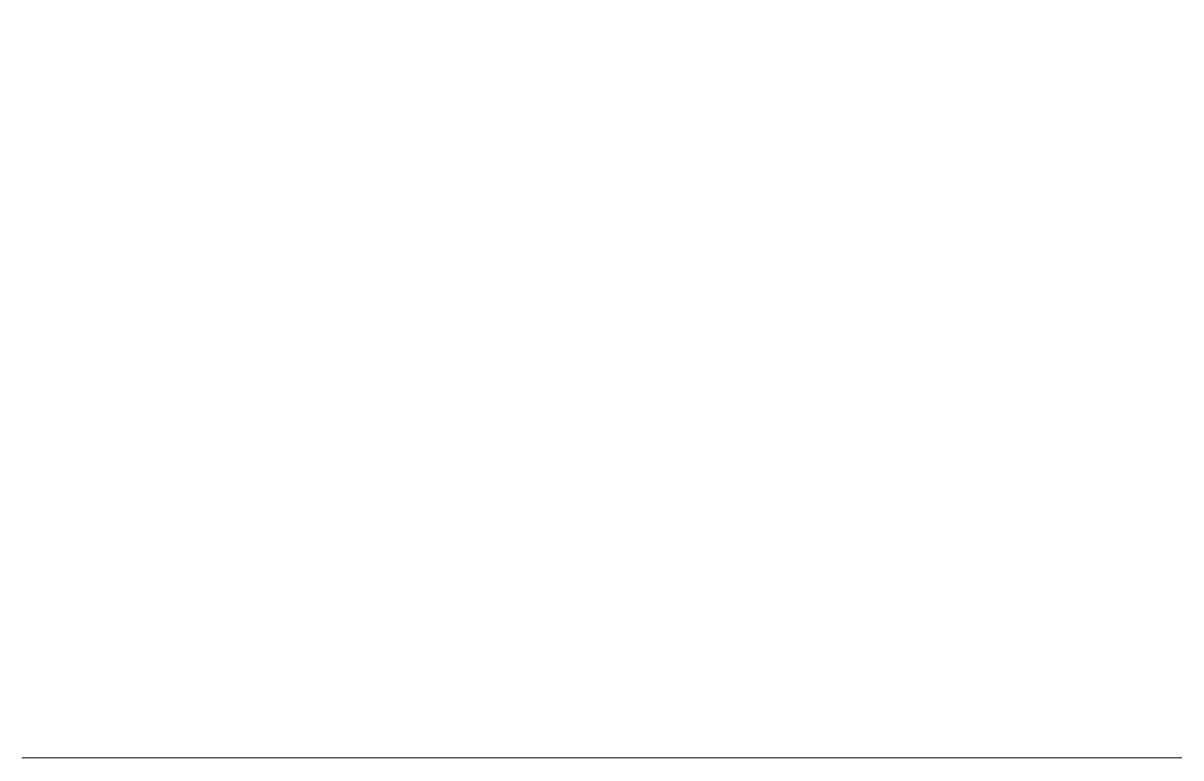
# Model space of a CAD drawing. Extents: x 65572 to 72871, y 30718 to 33858.
# Drawn here: x 65987.447 to 65990.877, y 30850.037 to 30852.215 of the extents above; entities that cross this region are included whole.
import ezdxf

# ---------------------------------------------------------------- set-up
doc = ezdxf.new("R2010")
doc.units = 0
doc.header["$LTSCALE"] = 0.5
doc.header["$MEASUREMENT"] = 0
doc.layers.get('0').update_dxf_attribs({"color": 20, "linetype": 'CONTINUOUS'})
doc.layers.add('Annotations', color=40, linetype='CONTINUOUS', lineweight=5)
doc.layers.add('Layout', color=154, linetype='CONTINUOUS', lineweight=5)
doc.styles.get("Standard").update_dxf_attribs({"font": 'arial.ttf'})
doc.dimstyles.new('ARCH', dxfattribs={"dimscale": 96, "dimtxt": 0.0625, "dimasz": 0.0625, "dimexe": 0.04, "dimexo": 0.09375, "dimgap": 0.03125, "dimtad": 1, "dimdec": 0, "dimrnd": 0.0625, "dimzin": 3, "dimdsep": 46, "dimlunit": 4, "dimtxsty": 'Standard', "dimblk1": 'ARCHTICK', "dimblk2": 'ARCHTICK', "dimsah": 1, "dimcen": 0, "dimdle": 0.03125, "dimclrd": 256, "dimclre": 256, "dimclrt": 256, "dimazin": 0, "dimtfac": 1, "dimtdec": 0, "dimtmove": 2, "dimatfit": 3, "dimldrblk": 'OBLIQUE', "dimfxl": 0.3, "dimfxlon": 1, "dimfrac": 2, "dimarcsym": 0})

# ---------------------------------------------------------------- blocks, each defined once
blk = doc.blocks.new('_ArchTick')
at = {"const_width": 0.15}
blk.add_lwpolyline([(-0.5, -0.5), (0.5, 0.5)], dxfattribs=at)

msp = doc.modelspace()

# ---------------------------------------------------------------- linework, layer by layer
at = {"layer": 'Layout', "linetype": 'ByBlock'}
msp.add_lwpolyline([(65987.442525, 30850.037081), (65987.44775, 30850.037081), (65987.452975, 30850.037081), (65987.4582, 30850.037081), (65987.463424, 30850.037081), (65987.468649, 30850.037081), (65987.473874, 30850.037081), (65987.479099, 30850.037081), (65987.484324, 30850.037081), (65987.489549, 30850.037081), (65987.494774, 30850.037081), (65987.499999, 30850.037081), (65987.505224, 30850.037081), (65987.510449, 30850.037081), (65987.515674, 30850.037081), (65987.520899, 30850.037081), (65987.526124, 30850.037081), (65987.531349, 30850.037081), (65987.536574, 30850.037081), (65987.541799, 30850.037081), (65987.547024, 30850.037081), (65987.552249, 30850.037081), (65987.557474, 30850.037081), (65987.562699, 30850.037081), (65987.567924, 30850.037081), (65987.573149, 30850.037081), (65987.578374, 30850.037081), (65987.583599, 30850.037081), (65987.588824, 30850.037081), (65987.594049, 30850.037081), (65987.599273, 30850.037081), (65987.604498, 30850.037081), (65987.609723, 30850.037081), (65987.614948, 30850.037081), (65987.620173, 30850.037081), (65987.625398, 30850.037081), (65987.630623, 30850.037081), (65987.635848, 30850.037081), (65987.641073, 30850.037081), (65987.646298, 30850.037081), (65987.651523, 30850.037081), (65987.656748, 30850.037081), (65987.661973, 30850.037081), (65987.667198, 30850.037081), (65987.672423, 30850.037081), (65987.677648, 30850.037081), (65987.682873, 30850.037081), (65987.688098, 30850.037081), (65987.693323, 30850.037081), (65987.698548, 30850.037081), (65987.703773, 30850.037081), (65987.708998, 30850.037081), (65987.714223, 30850.037081), (65987.719448, 30850.037081), (65987.724673, 30850.037081), (65987.729898, 30850.037081), (65987.735122, 30850.037081), (65987.740347, 30850.037081), (65987.745572, 30850.037081), (65987.750797, 30850.037081), (65987.756022, 30850.037081), (65987.761247, 30850.037081), (65987.766472, 30850.037081), (65987.771697, 30850.037081), (65987.776922, 30850.037081), (65987.782147, 30850.037081), (65987.787372, 30850.037081), (65987.792597, 30850.037081), (65987.797822, 30850.037081), (65987.803047, 30850.037081), (65987.808272, 30850.037081), (65987.813497, 30850.037081), (65987.818722, 30850.037081), (65987.823947, 30850.037081), (65987.829172, 30850.037081), (65987.834397, 30850.037081), (65987.839622, 30850.037081), (65987.844847, 30850.037081), (65987.850072, 30850.037081), (65987.855297, 30850.037081), (65987.860522, 30850.037081), (65987.865746, 30850.037081), (65987.870971, 30850.037081), (65987.876196, 30850.037081), (65987.881421, 30850.037081), (65987.886646, 30850.037081), (65987.891871, 30850.037081), (65987.897096, 30850.037081), (65987.902321, 30850.037081), (65987.907546, 30850.037081), (65987.912771, 30850.037081), (65987.917996, 30850.037081), (65987.923221, 30850.037081), (65987.928446, 30850.037081), (65987.933671, 30850.037081), (65987.938896, 30850.037081), (65987.944121, 30850.037081), (65987.949346, 30850.037081), (65987.954571, 30850.037081), (65987.959796, 30850.037081), (65987.965021, 30850.037081), (65987.970246, 30850.037081), (65987.975471, 30850.037081), (65987.980696, 30850.037081), (65987.985921, 30850.037081), (65987.991146, 30850.037081), (65987.996371, 30850.037081), (65988.001595, 30850.037081), (65988.00682, 30850.037081), (65988.012045, 30850.037081), (65988.01727, 30850.037081), (65988.022495, 30850.037081), (65988.02772, 30850.037081), (65988.032945, 30850.037081), (65988.03817, 30850.037081), (65988.043395, 30850.037081), (65988.04862, 30850.037081), (65988.053845, 30850.037081), (65988.05907, 30850.037081), (65988.064295, 30850.037081), (65988.06952, 30850.037081), (65988.074745, 30850.037081), (65988.07997, 30850.037081), (65988.085195, 30850.037081), (65988.09042, 30850.037081), (65988.095645, 30850.037081), (65988.10087, 30850.037081), (65988.106095, 30850.037081), (65988.11132, 30850.037081), (65988.116545, 30850.037081), (65988.12177, 30850.037081), (65988.126995, 30850.037081), (65988.13222, 30850.037081), (65988.137444, 30850.037081), (65988.142669, 30850.037081), (65988.147894, 30850.037081), (65988.153119, 30850.037081), (65988.158344, 30850.037081), (65988.163569, 30850.037081), (65988.168794, 30850.037081), (65988.174019, 30850.037081), (65988.179244, 30850.037081), (65988.184469, 30850.037081), (65988.189694, 30850.037081), (65988.194919, 30850.037081), (65988.200144, 30850.037081), (65988.205369, 30850.037081), (65988.210594, 30850.037081), (65988.215819, 30850.037081), (65988.221044, 30850.037081), (65988.226269, 30850.037081), (65988.231494, 30850.037081), (65988.236719, 30850.037081), (65988.241944, 30850.037081), (65988.247169, 30850.037081), (65988.252394, 30850.037081), (65988.257619, 30850.037081), (65988.262844, 30850.037081), (65988.268068, 30850.037081), (65988.273293, 30850.037081), (65988.278518, 30850.037081), (65988.283743, 30850.037081), (65988.288968, 30850.037081), (65988.294193, 30850.037081), (65988.299418, 30850.037081), (65988.304643, 30850.037081), (65988.309868, 30850.037081), (65988.315093, 30850.037081), (65988.320318, 30850.037081), (65988.325543, 30850.037081), (65988.330768, 30850.037081), (65988.335993, 30850.037081), (65988.341218, 30850.037081), (65988.346443, 30850.037081), (65988.351668, 30850.037081), (65988.356893, 30850.037081), (65988.362118, 30850.037081), (65988.367343, 30850.037081), (65988.372568, 30850.037081), (65988.377793, 30850.037081), (65988.383018, 30850.037081), (65988.388243, 30850.037081), (65988.393468, 30850.037081), (65988.398693, 30850.037081), (65988.403917, 30850.037081), (65988.409142, 30850.037081), (65988.414367, 30850.037081), (65988.419592, 30850.037081), (65988.424817, 30850.037081), (65988.430042, 30850.037081), (65988.435267, 30850.037081), (65988.440492, 30850.037081), (65988.445717, 30850.037081), (65988.450942, 30850.037081), (65988.456167, 30850.037081), (65988.461392, 30850.037081), (65988.466617, 30850.037081), (65988.471842, 30850.037081), (65988.477067, 30850.037081), (65988.482292, 30850.037081), (65988.487517, 30850.037081), (65988.492742, 30850.037081), (65988.497967, 30850.037081), (65988.503192, 30850.037081), (65988.508417, 30850.037081), (65988.513642, 30850.037081), (65988.518867, 30850.037081), (65988.524092, 30850.037081), (65988.529317, 30850.037081), (65988.534542, 30850.037081), (65988.539766, 30850.037081), (65988.544991, 30850.037081), (65988.550216, 30850.037081), (65988.555441, 30850.037081), (65988.560666, 30850.037081), (65988.565891, 30850.037081), (65988.571116, 30850.037081), (65988.576341, 30850.037081), (65988.581566, 30850.037081), (65988.586791, 30850.037081), (65988.592016, 30850.037081), (65988.597241, 30850.037081), (65988.602466, 30850.037081), (65988.607691, 30850.037081), (65988.612916, 30850.037081), (65988.618141, 30850.037081), (65988.623366, 30850.037081), (65988.628591, 30850.037081), (65988.633816, 30850.037081), (65988.639041, 30850.037081), (65988.644266, 30850.037081), (65988.649491, 30850.037081), (65988.654716, 30850.037081), (65988.659941, 30850.037081), (65988.665166, 30850.037081), (65988.67039, 30850.037081), (65988.675615, 30850.037081), (65988.68084, 30850.037081), (65988.686065, 30850.037081), (65988.69129, 30850.037081), (65988.696515, 30850.037081), (65988.70174, 30850.037081), (65988.706965, 30850.037081), (65988.71219, 30850.037081), (65988.717415, 30850.037081), (65988.72264, 30850.037081), (65988.727865, 30850.037081), (65988.73309, 30850.037081), (65988.738315, 30850.037081), (65988.74354, 30850.037081), (65988.748765, 30850.037081), (65988.75399, 30850.037081), (65988.759215, 30850.037081), (65988.76444, 30850.037081), (65988.769665, 30850.037081), (65988.77489, 30850.037081), (65988.780115, 30850.037081), (65988.78534, 30850.037081), (65988.790565, 30850.037081), (65988.79579, 30850.037081), (65988.801015, 30850.037081), (65988.806239, 30850.037081), (65988.811464, 30850.037081), (65988.816689, 30850.037081), (65988.821914, 30850.037081), (65988.827139, 30850.037081), (65988.832364, 30850.037081), (65988.837589, 30850.037081), (65988.842814, 30850.037081), (65988.848039, 30850.037081), (65988.853264, 30850.037081), (65988.858489, 30850.037081), (65988.863714, 30850.037081), (65988.868939, 30850.037081), (65988.874164, 30850.037081), (65988.879389, 30850.037081), (65988.884614, 30850.037081), (65988.889839, 30850.037081), (65988.895064, 30850.037081), (65988.900289, 30850.037081), (65988.905514, 30850.037081), (65988.910739, 30850.037081), (65988.915964, 30850.037081), (65988.921189, 30850.037081), (65988.926414, 30850.037081), (65988.931639, 30850.037081), (65988.936864, 30850.037081), (65988.942088, 30850.037081), (65988.947313, 30850.037081), (65988.952538, 30850.037081), (65988.957763, 30850.037081), (65988.962988, 30850.037081), (65988.968213, 30850.037081), (65988.973438, 30850.037081), (65988.978663, 30850.037081), (65988.983888, 30850.037081), (65988.989113, 30850.037081), (65988.994338, 30850.037081), (65988.999563, 30850.037081), (65989.004788, 30850.037081), (65989.010013, 30850.037081), (65989.015238, 30850.037081), (65989.020463, 30850.037081), (65989.025688, 30850.037081), (65989.030913, 30850.037081), (65989.036138, 30850.037081), (65989.041363, 30850.037081), (65989.046588, 30850.037081), (65989.051813, 30850.037081), (65989.057038, 30850.037081), (65989.062263, 30850.037081), (65989.067488, 30850.037081), (65989.072712, 30850.037081), (65989.077937, 30850.037081), (65989.083162, 30850.037081), (65989.088387, 30850.037081), (65989.093612, 30850.037081), (65989.098837, 30850.037081), (65989.104062, 30850.037081), (65989.109287, 30850.037081), (65989.114512, 30850.037081), (65989.119737, 30850.037081), (65989.124962, 30850.037081), (65989.130187, 30850.037081), (65989.135412, 30850.037081), (65989.140637, 30850.037081), (65989.145862, 30850.037081), (65989.151087, 30850.037081), (65989.156312, 30850.037081), (65989.161537, 30850.037081), (65989.166762, 30850.037081), (65989.171987, 30850.037081), (65989.177212, 30850.037081), (65989.182437, 30850.037081), (65989.187662, 30850.037081), (65989.192887, 30850.037081), (65989.198112, 30850.037081), (65989.203337, 30850.037081), (65989.208561, 30850.037081), (65989.213786, 30850.037081), (65989.219011, 30850.037081), (65989.224236, 30850.037081), (65989.229461, 30850.037081), (65989.234686, 30850.037081), (65989.239911, 30850.037081), (65989.245136, 30850.037081), (65989.250361, 30850.037081), (65989.255586, 30850.037081), (65989.260811, 30850.037081), (65989.266036, 30850.037081), (65989.271261, 30850.037081), (65989.276486, 30850.037081), (65989.281711, 30850.037081), (65989.286936, 30850.037081), (65989.292161, 30850.037081), (65989.297386, 30850.037081), (65989.302611, 30850.037081), (65989.307836, 30850.037081), (65989.313061, 30850.037081), (65989.318286, 30850.037081), (65989.323511, 30850.037081), (65989.328736, 30850.037081), (65989.333961, 30850.037081), (65989.339185, 30850.037081), (65989.34441, 30850.037081), (65989.349635, 30850.037081), (65989.35486, 30850.037081), (65989.360085, 30850.037081), (65989.36531, 30850.037081), (65989.370535, 30850.037081), (65989.37576, 30850.037081), (65989.380985, 30850.037081), (65989.38621, 30850.037081), (65989.391435, 30850.037081), (65989.39666, 30850.037081), (65989.401885, 30850.037081), (65989.40711, 30850.037081), (65989.412335, 30850.037081), (65989.41756, 30850.037081), (65989.422785, 30850.037081), (65989.42801, 30850.037081), (65989.433235, 30850.037081), (65989.43846, 30850.037081), (65989.443685, 30850.037081), (65989.44891, 30850.037081), (65989.454135, 30850.037081), (65989.45936, 30850.037081), (65989.464585, 30850.037081), (65989.46981, 30850.037081), (65989.475034, 30850.037081), (65989.480259, 30850.037081), (65989.485484, 30850.037081), (65989.490709, 30850.037081), (65989.495934, 30850.037081), (65989.501159, 30850.037081), (65989.506384, 30850.037081), (65989.511609, 30850.037081), (65989.516834, 30850.037081), (65989.522059, 30850.037081), (65989.527284, 30850.037081), (65989.532509, 30850.037081), (65989.537734, 30850.037081), (65989.542959, 30850.037081), (65989.548184, 30850.037081), (65989.553409, 30850.037081), (65989.558634, 30850.037081), (65989.563859, 30850.037081), (65989.569084, 30850.037081), (65989.574309, 30850.037081), (65989.579534, 30850.037081), (65989.584759, 30850.037081), (65989.589984, 30850.037081), (65989.595209, 30850.037081), (65989.600434, 30850.037081), (65989.605659, 30850.037081), (65989.610883, 30850.037081), (65989.616108, 30850.037081), (65989.621333, 30850.037081), (65989.626558, 30850.037081), (65989.631783, 30850.037081), (65989.637008, 30850.037081), (65989.642233, 30850.037081), (65989.647458, 30850.037081), (65989.652683, 30850.037081), (65989.657908, 30850.037081), (65989.663133, 30850.037081), (65989.668358, 30850.037081), (65989.673583, 30850.037081), (65989.678808, 30850.037081), (65989.684033, 30850.037081), (65989.689258, 30850.037081), (65989.694483, 30850.037081), (65989.699708, 30850.037081), (65989.704933, 30850.037081), (65989.710158, 30850.037081), (65989.715383, 30850.037081), (65989.720608, 30850.037081), (65989.725833, 30850.037081), (65989.731058, 30850.037081), (65989.736283, 30850.037081), (65989.741507, 30850.037081), (65989.746732, 30850.037081), (65989.751957, 30850.037081), (65989.757182, 30850.037081), (65989.762407, 30850.037081), (65989.767632, 30850.037081), (65989.772857, 30850.037081), (65989.778082, 30850.037081), (65989.783307, 30850.037081), (65989.788532, 30850.037081), (65989.793757, 30850.037081), (65989.798982, 30850.037081), (65989.804207, 30850.037081), (65989.809432, 30850.037081), (65989.814657, 30850.037081), (65989.819882, 30850.037081), (65989.825107, 30850.037081), (65989.830332, 30850.037081), (65989.835557, 30850.037081), (65989.840782, 30850.037081), (65989.846007, 30850.037081), (65989.851232, 30850.037081), (65989.856457, 30850.037081), (65989.861682, 30850.037081), (65989.866907, 30850.037081), (65989.872132, 30850.037081), (65989.877356, 30850.037081), (65989.882581, 30850.037081), (65989.887806, 30850.037081), (65989.893031, 30850.037081), (65989.898256, 30850.037081), (65989.903481, 30850.037081), (65989.908706, 30850.037081), (65989.913931, 30850.037081), (65989.919156, 30850.037081), (65989.924381, 30850.037081), (65989.929606, 30850.037081), (65989.934831, 30850.037081), (65989.940056, 30850.037081), (65989.945281, 30850.037081), (65989.950506, 30850.037081), (65989.955731, 30850.037081), (65989.960956, 30850.037081), (65989.966181, 30850.037081), (65989.971406, 30850.037081), (65989.976631, 30850.037081), (65989.981856, 30850.037081), (65989.987081, 30850.037081), (65989.992306, 30850.037081), (65989.997531, 30850.037081), (65990.002756, 30850.037081), (65990.007981, 30850.037081), (65990.013205, 30850.037081), (65990.01843, 30850.037081), (65990.023655, 30850.037081), (65990.02888, 30850.037081), (65990.034105, 30850.037081), (65990.03933, 30850.037081), (65990.044555, 30850.037081), (65990.04978, 30850.037081), (65990.055005, 30850.037081), (65990.06023, 30850.037081), (65990.065455, 30850.037081), (65990.07068, 30850.037081), (65990.075905, 30850.037081), (65990.08113, 30850.037081), (65990.086355, 30850.037081), (65990.09158, 30850.037081), (65990.096805, 30850.037081), (65990.10203, 30850.037081), (65990.107255, 30850.037081), (65990.11248, 30850.037081), (65990.117705, 30850.037081), (65990.12293, 30850.037081), (65990.128155, 30850.037081), (65990.13338, 30850.037081), (65990.138605, 30850.037081), (65990.143829, 30850.037081), (65990.149054, 30850.037081), (65990.154279, 30850.037081), (65990.159504, 30850.037081), (65990.164114, 30850.037081), (65990.168477, 30850.037081), (65990.172841, 30850.037081), (65990.177204, 30850.037081), (65990.181568, 30850.037081), (65990.185931, 30850.037081), (65990.190294, 30850.037081), (65990.194658, 30850.037081), (65990.199021, 30850.037081), (65990.203385, 30850.037081), (65990.207748, 30850.037081), (65990.212111, 30850.037081), (65990.216475, 30850.037081), (65990.220838, 30850.037081), (65990.225202, 30850.037081), (65990.229565, 30850.037081), (65990.233929, 30850.037081), (65990.238292, 30850.037081), (65990.242655, 30850.037081), (65990.247019, 30850.037081), (65990.251382, 30850.037081), (65990.255746, 30850.037081), (65990.260109, 30850.037081), (65990.264472, 30850.037081), (65990.268836, 30850.037081), (65990.273199, 30850.037081), (65990.277563, 30850.037081), (65990.281926, 30850.037081), (65990.286289, 30850.037081), (65990.290653, 30850.037081), (65990.295016, 30850.037081), (65990.29938, 30850.037081), (65990.303743, 30850.037081), (65990.308106, 30850.037081), (65990.31247, 30850.037081), (65990.316833, 30850.037081), (65990.321197, 30850.037081), (65990.32556, 30850.037081), (65990.329924, 30850.037081), (65990.334287, 30850.037081), (65990.33865, 30850.037081), (65990.343014, 30850.037081), (65990.347377, 30850.037081), (65990.351741, 30850.037081), (65990.356104, 30850.037081), (65990.360467, 30850.037081), (65990.364831, 30850.037081), (65990.369194, 30850.037081), (65990.373558, 30850.037081), (65990.377921, 30850.037081), (65990.382284, 30850.037081), (65990.386648, 30850.037081), (65990.391011, 30850.037081), (65990.395375, 30850.037081), (65990.399738, 30850.037081), (65990.404102, 30850.037081), (65990.408465, 30850.037081), (65990.412828, 30850.037081), (65990.417192, 30850.037081), (65990.421555, 30850.037081), (65990.425919, 30850.037081), (65990.430282, 30850.037081), (65990.434645, 30850.037081), (65990.439009, 30850.037081), (65990.443372, 30850.037081), (65990.447736, 30850.037081), (65990.452099, 30850.037081), (65990.456462, 30850.037081), (65990.460826, 30850.037081), (65990.465189, 30850.037081), (65990.469553, 30850.037081), (65990.473916, 30850.037081), (65990.47828, 30850.037081), (65990.482643, 30850.037081), (65990.487006, 30850.037081), (65990.49137, 30850.037081), (65990.495733, 30850.037081), (65990.500097, 30850.037081), (65990.50446, 30850.037081), (65990.508823, 30850.037081), (65990.513187, 30850.037081), (65990.51755, 30850.037081), (65990.521914, 30850.037081), (65990.526277, 30850.037081), (65990.53064, 30850.037081), (65990.535004, 30850.037081), (65990.539367, 30850.037081), (65990.543731, 30850.037081), (65990.548094, 30850.037081), (65990.552457, 30850.037081), (65990.556821, 30850.037081), (65990.561184, 30850.037081), (65990.565548, 30850.037081), (65990.569911, 30850.037081), (65990.574275, 30850.037081), (65990.578638, 30850.037081), (65990.583001, 30850.037081), (65990.587365, 30850.037081), (65990.591728, 30850.037081), (65990.596092, 30850.037081), (65990.600455, 30850.037081), (65990.604818, 30850.037081), (65990.609182, 30850.037081), (65990.613545, 30850.037081), (65990.617909, 30850.037081), (65990.622272, 30850.037081), (65990.626635, 30850.037081), (65990.630999, 30850.037081), (65990.635362, 30850.037081), (65990.639726, 30850.037081), (65990.644089, 30850.037081), (65990.648453, 30850.037081), (65990.652816, 30850.037081), (65990.657179, 30850.037081), (65990.661543, 30850.037081), (65990.665906, 30850.037081), (65990.67027, 30850.037081), (65990.674633, 30850.037081), (65990.678996, 30850.037081), (65990.68336, 30850.037081), (65990.687723, 30850.037081), (65990.692087, 30850.037081), (65990.69645, 30850.037081), (65990.700813, 30850.037081), (65990.705177, 30850.037081), (65990.70954, 30850.037081), (65990.713904, 30850.037081), (65990.718267, 30850.037081), (65990.722631, 30850.037081), (65990.726994, 30850.037081), (65990.731357, 30850.037081), (65990.735721, 30850.037081), (65990.740084, 30850.037081), (65990.744448, 30850.037081), (65990.748811, 30850.037081), (65990.753174, 30850.037081), (65990.757538, 30850.037081), (65990.761901, 30850.037081), (65990.766265, 30850.037081), (65990.770628, 30850.037081), (65990.774991, 30850.037081), (65990.779355, 30850.037081), (65990.783718, 30850.037081), (65990.788082, 30850.037081), (65990.792445, 30850.037081), (65990.796808, 30850.037081), (65990.801172, 30850.037081), (65990.805535, 30850.037081), (65990.809899, 30850.037081), (65990.814262, 30850.037081), (65990.818626, 30850.037081), (65990.822989, 30850.037081), (65990.827352, 30850.037081), (65990.831716, 30850.037081), (65990.836079, 30850.037081), (65990.840443, 30850.037081), (65990.844806, 30850.037081), (65990.849169, 30850.037081), (65990.853533, 30850.037081), (65990.857896, 30850.037081), (65990.86226, 30850.037081), (65990.866623, 30850.037081), (65990.870986, 30850.037081), (65990.87535, 30850.037081), (65990.879713, 30850.037081)], dxfattribs=at)

# ---------------------------------------------------------------- leaders
at = {"layer": 'Annotations', "linetype": 'ByBlock'}
msp.add_leader([(65936.886538, 30850.348247), (65980.656573, 30917.574618), (65988.929961, 30917.574618)], dimstyle='ARCH', dxfattribs=at)

doc.saveas('drawing.dxf')
